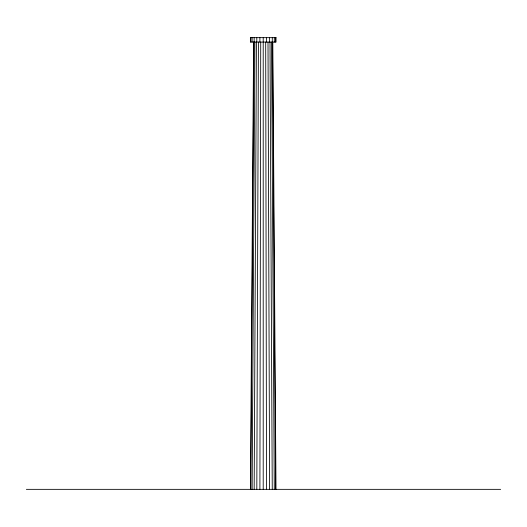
<?xml version="1.0" encoding="UTF-8"?>
<svg xmlns="http://www.w3.org/2000/svg" width="527" height="527" viewBox="0 0 527 527"><rect width="100%" height="100%" fill="white"/><g stroke="black" fill="none" stroke-linecap="round" stroke-linejoin="round"><path stroke-width="0.79" d="M259.897 489.346L260.727 42.074M256.814 489.346L258.414 42.074M252.13 489.346L254.897 42.074M254.166 489.346L256.425 42.074M250.417 489.346L253.612 42.074M250.852 489.346L253.942 42.074M26.35 489.346L500.65 489.346M272.802 42.074L276.003 489.346M272.479 42.074L275.568 489.346M271.517 42.074L274.29 489.346M269.995 42.074L272.255 489.346M268.006 42.074L269.607 489.346M265.694 42.074L266.524 489.346M275.595 37.654L275.595 42.074M274.31 37.654L274.31 42.074M272.275 37.654L272.275 42.074M269.62 37.654L269.62 42.074M266.53 37.654L266.53 42.074M263.21 37.654L263.21 489.346M259.89 37.654L259.89 42.074M256.801 37.654L256.801 42.074M254.146 37.654L254.146 42.074M252.104 37.654L252.104 42.074M250.826 37.654L250.826 42.074M276.029 37.654L250.391 37.654L250.391 42.074L276.029 42.074L276.029 37.654"/></g></svg>
